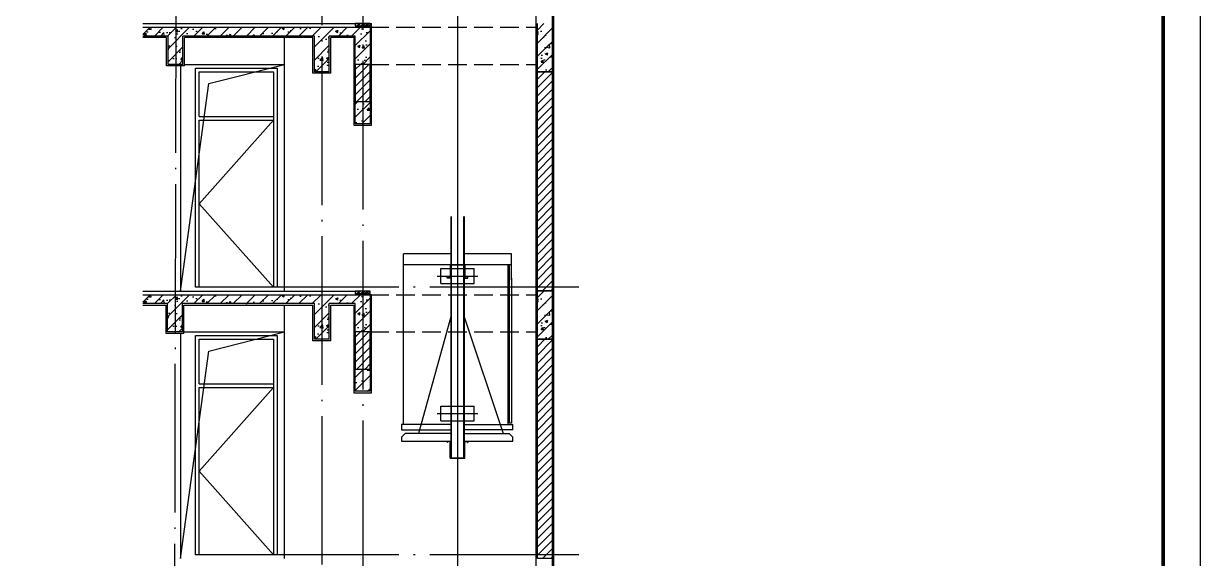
# Model space of a CAD drawing. Extents: x -1041549 to 749950, y -354245 to 17554.
# Drawn here: x -702920 to -687091, y -226436 to -219236 of the extents above; entities that cross this region are included whole.
import ezdxf

# ---------------------------------------------------------------- set-up
doc = ezdxf.new("R2010")
doc.units = 0
doc.header["$LTSCALE"] = 1000
doc.header["$MEASUREMENT"] = 0
doc.linetypes.add('DASH', pattern=[0.35, 0.25, -0.1])
doc.linetypes.add('DOTE', pattern=[2.42, 2, -0.2, 0.02, -0.2])
for name, color, linetype in [('DOTE', 1, 'Continuous'), ('FIT', 1, 'Continuous'), ('PUB_TITLE', 4, 'Continuous'), ('WALL', 4, 'Continuous'), ('立面细线', 6, 'Continuous')]:
    doc.layers.add(name, color=color, linetype=linetype)

# ---------------------------------------------------------------- blocks, each defined once
blk = doc.blocks.new('A$Cc1b5613e')
at = {"layer": 'FIT', "color": 1}
for p, q in [((1699, 817), (1699, -10856)), ((1699, -10856), (1699, -28146)), ((1609, -13335), (1609, -16585)), ((1616, -16585), (1616, -13335)), ((1782, -16585), (1782, -13335)), ((1789, -13335), (1789, -16585)), ((971, -16135), (971, -13835)), ((1609, -13835), (971, -13835)), ((2427, -13835), (1789, -13835)), ((2427, -14185), (2427, -13835)), ((1609, -13985), (971, -13985)), ((1474, -14235), (1474, -14035)), ((1474, -14035), (1924, -14035)), ((1796, -13985), (1602, -13985)), ((1602, -13985), (1602, -14160)), ((1789, -13990), (1609, -13990)), ((2427, -13985), (1789, -13985)), ((1796, -13985), (1796, -14160)), ((1924, -14235), (1924, -14035)), ((2382, -16135), (2382, -13985)), ((2397, -16115), (2397, -13985)), ((1424, -14135), (1971, -14135)), ((1474, -14235), (1924, -14235)), ((1559, -14165), (1559, -14145)), ((1564, -14145), (1559, -14145)), ((1609, -14165), (1559, -14165)), ((1564, -14160), (1564, -14145)), ((1602, -14160), (1564, -14160)), ((1789, -14165), (1839, -14165)), ((1796, -14160), (1834, -14160)), ((1834, -14160), (1834, -14145)), ((1834, -14145), (1839, -14145)), ((1839, -14165), (1839, -14145)), ((2427, -14165), (2427, -16115)), ((1609, -14685), (1172, -16255)), ((1789, -14685), (2311, -16255)), ((1424, -15985), (1971, -15985)), ((1474, -16085), (1474, -15885)), ((1474, -15885), (1924, -15885)), ((1924, -16085), (1924, -15885)), ((946, -16135), (946, -16205)), ((1609, -16135), (946, -16135)), ((1474, -16085), (1924, -16085)), ((1789, -16135), (2442, -16135)), ((2427, -16115), (2397, -16115)), ((2442, -16205), (2442, -16135)), ((946, -16205), (1609, -16205)), ((996, -16255), (946, -16305)), ((1609, -16255), (996, -16255)), ((2442, -16205), (1789, -16205)), ((1789, -16255), (2392, -16255)), ((2392, -16255), (2442, -16305)), ((946, -16305), (946, -16355)), ((946, -16355), (1609, -16355)), ((1559, -16355), (1559, -16375)), ((1564, -16375), (1559, -16375)), ((1564, -16360), (1564, -16375)), ((1602, -16360), (1564, -16360)), ((1602, -16585), (1602, -16360)), ((1789, -16355), (2442, -16355)), ((1796, -16585), (1796, -16360)), ((1796, -16360), (1834, -16360)), ((1834, -16360), (1834, -16375)), ((1834, -16375), (1839, -16375)), ((1839, -16355), (1839, -16375)), ((2442, -16355), (2442, -16305)), ((1602, -16585), (1796, -16585)), ((1609, -16580), (1789, -16580))]:
    blk.add_line(p, q, dxfattribs=at)

msp = doc.modelspace()

# ---------------------------------------------------------------- hatches: boundary and pattern name
h = msp.add_hatch()
h.set_pattern_fill('钢筋混凝土', color=8, scale=50)
h.set_pattern_definition([(45, (5212.58, -7300.05), (-88.388348, 88.388348), []), (50, (5212.58, -7300.05), (358.63009, -31.37607), [37.5, -412.5]), (355, (5212.58, -7300.05), (-69.37567, 376.09607), [30, -330]), (100.4514, (5242.47, -7302.67), (289.25469, 344.71977), [31.8701, -350.57106]), (46.1842, (5212.6, -7200.05), (533.62052, -82.7595), [56.25, -618.75]), (96.6356, (5257.05, -7206.95), (467.33135, 487.05894), [47.80514, -525.8565]), (351.1842, (5212.6, -7200.05), (467.33097, 487.0593), [45, -495]), (21, (5262.58, -7225.05), (298.45353, -201.30945), [37.5, -412.5]), (326, (5262.58, -7225.05), (121.65767, 362.57502), [30, -330]), (71.4514, (5287.45, -7241.83), (420.11131, 161.26525), [31.8701, -350.57106]), (37.5, (5212.58, -7300.05), (6.079928, 166.446927), [0, -326, 0, -335, 0, -331.25]), (7.5, (5212.58, -7300.05), (131.53477, 197.205856), [0, -191, 0, -318.5, 0, -126.25]), (327.5, (5101.08, -7300.05), (266.911218, -11.277436), [0, -125, 0, -390, 0, -517.5]), (317.5, (5051.08, -7300.05), (291.593085, 50.05249), [0, -162.5, 0, -259, 0, -367.5])])
h.paths.add_polyline_path([(-700776.3, -219405.8), (-699008.4, -219405.7), (-699008.4, -219885.8), (-698808.4, -219885.8), (-698808.4, -219405.7), (-698458.9, -219405.7), (-698458.9, -219785.7), (-698258.9, -219785.7), (-698258.9, -219285.7), (-701317.1, -219285.7), (-701317.1, -219405.7), (-700976.3, -219405.8), (-700976.3, -219785.8), (-700776.3, -219785.8)])
h = msp.add_hatch()
h.set_pattern_fill('ANSI32', color=8, scale=8)
h.set_pattern_definition([(45, (460856.29, -499797.844), (-26.9407684, 26.9407684), []), (45, (460874.25, -499797.844), (-26.9407684, 26.9407684), [])])
h.paths.add_polyline_path([(-698258.9, -219235.7), (-698458.9, -219235.7), (-698458.9, -219267.8), (-698258.9, -219267.8)])
h = msp.add_hatch()
h.set_pattern_fill('钢筋混凝土', color=8, scale=50)
h.set_pattern_definition([(45, (-1560810.16, 107526.67), (-88.388348, 88.388348), []), (50, (-1560810.16, 107526.67), (358.63009, -31.37607), [37.5, -412.5]), (355, (-1560810.16, 107526.67), (-69.37567, 376.09607), [30, -330]), (100.4514, (-1560780.28, 107524.05), (289.25469, 344.71977), [31.8701, -350.57106]), (46.1842, (-1560810.16, 107626.67), (533.62052, -82.7595), [56.25, -618.75]), (96.6356, (-1560765.7, 107619.77), (467.33135, 487.05894), [47.80514, -525.8565]), (351.1842, (-1560810.16, 107626.67), (467.33097, 487.0593), [45, -495]), (21, (-1560760.16, 107601.67), (298.45353, -201.30945), [37.5, -412.5]), (326, (-1560760.16, 107601.67), (121.65767, 362.57502), [30, -330]), (71.4514, (-1560735.3, 107584.9), (420.11131, 161.26525), [31.8701, -350.57106]), (37.5, (-1560810.16, 107526.67), (6.079928, 166.446927), [0, -326, 0, -335, 0, -331.25]), (7.5, (-1560810.16, 107526.67), (131.53477, 197.205856), [0, -191, 0, -318.5, 0, -126.25]), (327.5, (-1560921.66, 107526.67), (266.911218, -11.277436), [0, -125, 0, -390, 0, -517.5]), (317.5, (-1560971.66, 107526.67), (291.593085, 50.05249), [0, -162.5, 0, -259, 0, -367.5])])
h.paths.add_polyline_path([(-695808.4, -219235.7), (-696008.4, -219235.7), (-696006.9, -219885.7), (-696006.7, -219885.7), (-695807, -219885.7)])
h = msp.add_hatch()
h.set_pattern_fill('钢筋混凝土', color=8, scale=50)
h.set_pattern_definition([(45, (-2597212.47, -444645.66), (-88.388348, 88.388348), []), (50, (-2597212.47, -444645.66), (358.63009, -31.376067), [37.5, -412.5]), (355, (-2597212.47, -444645.66), (-69.37567, 376.09607), [30, -330]), (100.4514, (-2597182.6, -444648.28), (289.25469, 344.71977), [31.870095, -350.571056]), (46.1842, (-2597212.47, -444545.66), (533.62052, -82.75951), [56.25, -618.75]), (96.6356, (-2597168, -444552.56), (467.33135, 487.05894), [47.80514, -525.8565]), (351.1842, (-2597212.5, -444545.66), (467.33097, 487.0593), [45, -495]), (21, (-2597162.47, -444570.66), (298.453526, -201.309445), [37.5, -412.5]), (326, (-2597162.47, -444570.66), (121.657666, 362.57502), [30, -330]), (71.4514, (-2597137.6, -444587.44), (420.111314, 161.26525), [31.870095, -350.571056]), (37.5, (-2597212.47, -444645.66), (6.079928, 166.446927), [0, -326, 0, -335, 0, -331.25]), (7.5, (-2597212.47, -444645.66), (131.534769, 197.205856), [0, -191, 0, -318.5, 0, -126.25]), (327.5, (-2597323.97, -444645.66), (266.911218, -11.277436), [0, -125, 0, -390, 0, -517.5]), (317.5, (-2597373.97, -444645.66), (291.593085, 50.05249), [0, -162.5, 0, -259, 0, -367.5])])
h.paths.add_polyline_path([(-698458.9, -220285.8), (-698458.9, -220585.8), (-698258.9, -220585.8), (-698258.9, -220285.8)])
h = msp.add_hatch()
h.set_pattern_fill('ANSI32', color=8, scale=8)
h.set_pattern_definition([(45, (460856.29, -503397.844), (-26.9407684, 26.9407684), []), (45, (460874.25, -503397.844), (-26.9407684, 26.9407684), [])])
h.paths.add_polyline_path([(-698258.9, -222835.7), (-698458.9, -222835.7), (-698458.9, -222867.8), (-698258.9, -222867.8)])
h = msp.add_hatch()
h.set_pattern_fill('钢筋混凝土', color=8, scale=50)
h.set_pattern_definition([(45, (-1560810.16, 103926.67), (-88.388348, 88.388348), []), (50, (-1560810.16, 103926.67), (358.63009, -31.37607), [37.5, -412.5]), (355, (-1560810.16, 103926.67), (-69.37567, 376.09607), [30, -330]), (100.4514, (-1560780.28, 103924.05), (289.25469, 344.71977), [31.8701, -350.57106]), (46.1842, (-1560810.16, 104026.67), (533.62052, -82.7595), [56.25, -618.75]), (96.6356, (-1560765.7, 104019.77), (467.33135, 487.05894), [47.80514, -525.8565]), (351.1842, (-1560810.16, 104026.67), (467.33097, 487.0593), [45, -495]), (21, (-1560760.16, 104001.67), (298.45353, -201.30945), [37.5, -412.5]), (326, (-1560760.16, 104001.67), (121.65767, 362.57502), [30, -330]), (71.4514, (-1560735.3, 103984.9), (420.11131, 161.26525), [31.8701, -350.57106]), (37.5, (-1560810.16, 103926.67), (6.079928, 166.446927), [0, -326, 0, -335, 0, -331.25]), (7.5, (-1560810.16, 103926.67), (131.53477, 197.205856), [0, -191, 0, -318.5, 0, -126.25]), (327.5, (-1560921.66, 103926.67), (266.911218, -11.277436), [0, -125, 0, -390, 0, -517.5]), (317.5, (-1560971.66, 103926.67), (291.593085, 50.05249), [0, -162.5, 0, -259, 0, -367.5])])
h.paths.add_polyline_path([(-695808.4, -222835.7), (-696008.4, -222835.7), (-696006.9, -223485.7), (-696006.7, -223485.7), (-695807, -223485.7)])
h = msp.add_hatch()
h.set_pattern_fill('钢筋混凝土', color=8, scale=50)
h.set_pattern_definition([(45, (5212.58, -10900.05), (-88.388348, 88.388348), []), (50, (5212.58, -10900.05), (358.63009, -31.37607), [37.5, -412.5]), (355, (5212.58, -10900.05), (-69.37567, 376.09607), [30, -330]), (100.4514, (5242.47, -10902.67), (289.25469, 344.71977), [31.8701, -350.57106]), (46.1842, (5212.6, -10800.05), (533.62052, -82.7595), [56.25, -618.75]), (96.6356, (5257.05, -10806.95), (467.33135, 487.05894), [47.80514, -525.8565]), (351.1842, (5212.6, -10800.05), (467.33097, 487.0593), [45, -495]), (21, (5262.58, -10825.05), (298.45353, -201.30945), [37.5, -412.5]), (326, (5262.58, -10825.05), (121.65767, 362.57502), [30, -330]), (71.4514, (5287.45, -10841.83), (420.11131, 161.26525), [31.8701, -350.57106]), (37.5, (5212.58, -10900.05), (6.079928, 166.446927), [0, -326, 0, -335, 0, -331.25]), (7.5, (5212.58, -10900.05), (131.53477, 197.205856), [0, -191, 0, -318.5, 0, -126.25]), (327.5, (5101.08, -10900.05), (266.911218, -11.277436), [0, -125, 0, -390, 0, -517.5]), (317.5, (5051.08, -10900.05), (291.593085, 50.05249), [0, -162.5, 0, -259, 0, -367.5])])
h.paths.add_polyline_path([(-700782.9, -223005.8), (-699008.4, -223005.7), (-699008.4, -223485.8), (-698808.4, -223485.8), (-698808.4, -223005.7), (-698458.9, -223005.7), (-698458.9, -223385.7), (-698258.9, -223385.7), (-698258.9, -222885.7), (-701317.1, -222885.7), (-701317.1, -223005.7), (-700982.9, -223005.8), (-700982.9, -223385.8), (-700782.9, -223385.8)])
h = msp.add_hatch()
h.set_pattern_fill('钢筋混凝土', color=8, scale=50)
h.set_pattern_definition([(45, (-2597212.47, -448145.66), (-88.388348, 88.388348), []), (50, (-2597212.47, -448145.66), (358.63009, -31.376067), [37.5, -412.5]), (355, (-2597212.47, -448145.66), (-69.37567, 376.09607), [30, -330]), (100.4514, (-2597182.6, -448148.28), (289.25469, 344.71977), [31.870095, -350.571056]), (46.1842, (-2597212.47, -448045.66), (533.62052, -82.75951), [56.25, -618.75]), (96.6356, (-2597168, -448052.56), (467.33135, 487.05894), [47.80514, -525.8565]), (351.1842, (-2597212.5, -448045.66), (467.33097, 487.0593), [45, -495]), (21, (-2597162.47, -448070.66), (298.453526, -201.309445), [37.5, -412.5]), (326, (-2597162.47, -448070.66), (121.657666, 362.57502), [30, -330]), (71.4514, (-2597137.6, -448087.44), (420.111314, 161.26525), [31.870095, -350.571056]), (37.5, (-2597212.47, -448145.66), (6.079928, 166.446927), [0, -326, 0, -335, 0, -331.25]), (7.5, (-2597212.47, -448145.66), (131.534769, 197.205856), [0, -191, 0, -318.5, 0, -126.25]), (327.5, (-2597323.97, -448145.66), (266.911218, -11.277436), [0, -125, 0, -390, 0, -517.5]), (317.5, (-2597373.97, -448145.66), (291.593085, 50.05249), [0, -162.5, 0, -259, 0, -367.5])])
h.paths.add_polyline_path([(-698458.9, -223885.8), (-698458.9, -224185.8), (-698258.9, -224185.8), (-698258.9, -223885.8)])
at = {"layer": 'WALL'}
h = msp.add_hatch(dxfattribs=at)
h.set_pattern_fill('ANSI31', color=8, scale=50)
h.set_pattern_definition([(45, (-2597752.94, -439506.13), (-56.1266008, 56.1266008), [])])
h.paths.add_polyline_path([(-698458.9, -220285.8), (-698258.9, -220285.8), (-698258.9, -219785.7), (-698458.9, -219785.7)])
h = msp.add_hatch(dxfattribs=at)
h.set_pattern_fill('ANSI31', color=8, scale=50)
h.set_pattern_definition([(45, (-2592701.336, -438606.135), (-56.1266008, 56.1266008), [])])
h.paths.add_polyline_path([(-696008.4, -219885.7), (-695808.4, -219885.7), (-695808.4, -222835.6), (-696008.4, -222835.6)])
h = msp.add_hatch(dxfattribs=at)
h.set_pattern_fill('ANSI31', color=8, scale=50)
h.set_pattern_definition([(45, (-2597752.94, -443106.13), (-56.1266008, 56.1266008), [])])
h.paths.add_polyline_path([(-698458.9, -223885.8), (-698258.9, -223885.8), (-698258.9, -223385.7), (-698458.9, -223385.7)])
h = msp.add_hatch(dxfattribs=at)
h.set_pattern_fill('ANSI31', color=8, scale=50)
h.set_pattern_definition([(45, (-2592701.336, -442206.135), (-56.1266008, 56.1266008), [])])
h.paths.add_polyline_path([(-696008.4, -223485.7), (-695808.4, -223485.7), (-695808.4, -226435.6), (-696008.4, -226435.6)])

# ---------------------------------------------------------------- linework, layer by layer
at = {"color": 8}
for p, q in [((-696028.4, -211485.7), (-696028.4, -234515.7)), ((-695788.4, -219235.7), (-695788.4, -211985.7)), ((-701317.1, -219235.7), (-698458.9, -219235.7)), ((-698258.9, -219235.7), (-698238.9, -219235.7)), ((-698238.9, -219285.7), (-698258.9, -219285.7)), ((-698238.9, -219285.7), (-698258.9, -219285.7)), ((-698238.9, -220605.8), (-698238.9, -219235.7)), ((-695788.4, -222835.7), (-695788.4, -219235.7)), ((-695788.4, -219235.7), (-695788.4, -219235.7)), ((-700996.3, -219425.8), (-701317.1, -219425.7)), ((-700996.3, -219805.8), (-700996.3, -219425.8)), ((-699028.4, -219425.7), (-700756.3, -219425.8)), ((-700756.3, -219805.8), (-700756.3, -219425.8)), ((-699028.4, -219905.8), (-699028.4, -219425.7)), ((-698458.9, -219425.7), (-698788.4, -219425.7)), ((-698788.4, -219905.8), (-698788.4, -219425.7)), ((-698478.9, -219425.7), (-698478.9, -220605.8)), ((-700756.3, -219805.8), (-700996.3, -219805.8)), ((-698788.4, -219905.8), (-699028.4, -219905.8)), ((-699558.4, -220535.7), (-700558.4, -221660.7)), ((-698478.9, -220605.8), (-698238.9, -220605.8)), ((-700558.4, -221660.7), (-699556.5, -222785.7)), ((-701317.1, -222835.7), (-698458.9, -222835.7)), ((-695788.7, -226435.6), (-695788.4, -222835.7)), ((-701317.1, -223025.7), (-701002.9, -223025.7)), ((-701002.9, -223405.8), (-701002.9, -223025.7)), ((-700762.9, -223405.8), (-700762.9, -223025.7)), ((-700762.9, -223025.7), (-699028.4, -223025.7)), ((-699028.4, -223505.8), (-699028.4, -223025.7)), ((-698788.4, -223505.8), (-698788.4, -223025.7)), ((-698788.4, -223025.7), (-698478.9, -223025.7)), ((-698478.9, -223025.7), (-698478.9, -224205.8)), ((-698238.9, -222885.7), (-698258.9, -222885.7)), ((-698238.9, -224205.8), (-698238.9, -222885.7)), ((-700762.9, -223405.8), (-701002.9, -223405.8)), ((-698788.4, -223505.8), (-699028.4, -223505.8)), ((-699558.4, -224135.7), (-700558.4, -225260.7)), ((-698478.9, -224205.8), (-698238.9, -224205.8)), ((-700558.4, -225260.7), (-699556.5, -226385.7)), ((-695788.7, -234915.8), (-695788.7, -226435.6))]:
    msp.add_line(p, q, dxfattribs=at)
for p, q in [((-699408.4, -222835.7), (-699408.4, -219425.7)), ((-700808.4, -219805.8), (-700808.4, -222835.7)), ((-700756.3, -219785.7), (-699408.4, -219785.7)), ((-699408.4, -226435.7), (-699408.4, -223025.7)), ((-700808.4, -223405.8), (-700808.4, -226435.7)), ((-700762.9, -223385.7), (-699408.4, -223385.7))]:
    msp.add_line(p, q)
at = {"color": 4}
for p, q in [((-700558.4, -220485.7), (-699558.4, -220485.7)), ((-700558.4, -220535.7), (-699558.4, -220535.7)), ((-700558.4, -224085.7), (-699558.4, -224085.7)), ((-700558.4, -224135.7), (-699558.4, -224135.7))]:
    msp.add_line(p, q, dxfattribs=at)
at = {"color": 2}
for p, q in [((-699508.4, -222785.7), (-700608.4, -222785.7)), ((-699508.4, -226385.7), (-700608.4, -226385.7))]:
    msp.add_line(p, q, dxfattribs=at)
at = {"color": 8}
for points in [[(-700808.4, -222835.7), (-700426.2, -220044.7), (-699408.4, -219785.7)], [(-700808.4, -226435.7), (-700426.2, -223644.7), (-699408.4, -223385.7)]]:
    msp.add_lwpolyline(points, dxfattribs=at)
at = {"color": 2}
for points in [[(-700608.4, -222785.7), (-700608.4, -219835.7), (-699508.4, -219835.7), (-699508.4, -222785.7)], [(-700608.4, -226385.7), (-700608.4, -223435.7), (-699508.4, -223435.7), (-699508.4, -226385.7)]]:
    msp.add_lwpolyline(points, dxfattribs=at)
at = {"color": 4}
for points in [[(-700558.4, -220485.7), (-700558.4, -219885.7), (-699558.4, -219885.7), (-699558.4, -222785.7)], [(-700558.4, -222785.7), (-700558.4, -220535.7)], [(-700558.4, -224085.7), (-700558.4, -223485.7), (-699558.4, -223485.7), (-699558.4, -226385.7)], [(-700558.4, -226385.7), (-700558.4, -224135.7)]]:
    msp.add_lwpolyline(points, dxfattribs=at)
at = {"layer": 'DOTE', "linetype": 'DOTE'}
for p, q in [((-698908.9, -207578.9), (-698908.9, -237325.9)), ((-698358.9, -207640.1), (-698358.9, -237325.9)), ((-700860.6, -211717.4), (-700908.4, -237325.9)), ((-695453.8, -222785.7), (-699556.5, -222785.7)), ((-695453.8, -226385.7), (-699556.5, -226385.7))]:
    msp.add_line(p, q, dxfattribs=at)
at = {"layer": 'DOTE', "linetype": 'DOTE', "ltscale": 0.5}
msp.add_lwpolyline([(-695808.4, -207455), (-695808.4, -236842.5)], dxfattribs=at)
at = {"layer": 'PUB_TITLE'}
msp.add_lwpolyline([(-708091, -205794.1), (-708091, -242944.1), (-687091, -242944.1), (-687091, -205794.1)], close=True, dxfattribs=at)
at = {"layer": 'PUB_TITLE', "const_width": 50}
msp.add_lwpolyline([(-707591, -207044.1), (-707591, -242444.1), (-687591, -242444.1), (-687591, -207044.1)], close=True, dxfattribs=at)
at = {"layer": 'WALL'}
for p, q in [((-701317.1, -219285.7), (-698258.9, -219285.7)), ((-698258.9, -219285.7), (-698258.9, -219785.7)), ((-696008.4, -219885.7), (-696008.4, -219235.6)), ((-695808.4, -219235.7), (-695808.4, -219885.7)), ((-700976.3, -219405.8), (-701317.1, -219405.7)), ((-700976.3, -219785.8), (-700976.3, -219405.8)), ((-699008.4, -219405.7), (-700776.3, -219405.8)), ((-700776.3, -219785.8), (-700776.3, -219405.8)), ((-699008.4, -219885.8), (-699008.4, -219405.7)), ((-698458.9, -219405.7), (-698808.4, -219405.7)), ((-698808.4, -219885.8), (-698808.4, -219405.7)), ((-698458.9, -219785.7), (-698458.9, -219405.7)), ((-700776.3, -219785.8), (-700976.3, -219785.8)), ((-698258.9, -219785.7), (-698458.9, -219785.7)), ((-698808.4, -219885.8), (-699008.4, -219885.8)), ((-695808.4, -219885.7), (-696008.4, -219885.7)), ((-696008.4, -222835.6), (-695808.4, -222835.7)), ((-696008.4, -223485.7), (-696008.4, -222835.6)), ((-695808.4, -222835.6), (-695808.4, -223485.7)), ((-701317.1, -222885.7), (-698258.9, -222885.7)), ((-700982.9, -223005.7), (-701317.1, -223005.7)), ((-700982.9, -223385.8), (-700982.9, -223005.7)), ((-699008.4, -223005.7), (-700782.9, -223005.7)), ((-700782.9, -223385.8), (-700782.9, -223005.7)), ((-699008.4, -223485.8), (-699008.4, -223005.7)), ((-698458.9, -223005.7), (-698808.4, -223005.7)), ((-698808.4, -223485.8), (-698808.4, -223005.7)), ((-698458.9, -223385.7), (-698458.9, -223005.7)), ((-698258.9, -222885.7), (-698258.9, -223385.7)), ((-695808.4, -223005.7), (-695808.4, -223005.7)), ((-700782.9, -223385.8), (-700982.9, -223385.8)), ((-698808.4, -223485.8), (-699008.4, -223485.8)), ((-698258.9, -223385.7), (-698458.9, -223385.7)), ((-695808.4, -223485.7), (-696008.4, -223485.7))]:
    msp.add_line(p, q, dxfattribs=at)
at = {"layer": 'WALL', "color": 9, "linetype": 'DASH'}
for p, q in [((-698258.9, -219285.7), (-696008.3, -219285.7)), ((-698258.9, -219785.7), (-696008.3, -219785.7)), ((-698258.9, -222885.7), (-696008.3, -222885.7)), ((-698258.9, -223385.7), (-696008.3, -223385.7))]:
    msp.add_line(p, q, dxfattribs=at)
at = {"layer": 'WALL'}
for points in [[(-698458.9, -220285.8), (-698258.9, -220285.8), (-698258.9, -219785.7), (-698458.9, -219785.7)], [(-696008.4, -219885.7), (-695808.4, -219885.7), (-695808.4, -222835.6), (-696008.4, -222835.6)], [(-698458.9, -220285.8), (-698258.9, -220285.8), (-698258.9, -220585.8), (-698458.9, -220585.8)], [(-698458.9, -223885.8), (-698258.9, -223885.8), (-698258.9, -223385.7), (-698458.9, -223385.7)], [(-696008.4, -223485.7), (-695808.4, -223485.7), (-695808.4, -226435.6), (-696008.4, -226435.6)], [(-698458.9, -223885.8), (-698258.9, -223885.8), (-698258.9, -224185.8), (-698458.9, -224185.8)]]:
    msp.add_lwpolyline(points, close=True, dxfattribs=at)
at = {"layer": '立面细线'}
for points in [[(-698258.9, -219235.7), (-698458.9, -219235.7), (-698458.9, -219267.8), (-698258.9, -219267.8)], [(-698258.9, -222835.7), (-698458.9, -222835.7), (-698458.9, -222867.8), (-698258.9, -222867.8)]]:
    msp.add_lwpolyline(points, close=True, dxfattribs=at)

# ---------------------------------------------------------------- block references
msp.add_blockref('A$Cc1b5613e', (-698782.4, -208499.7))

doc.saveas('drawing.dxf')
